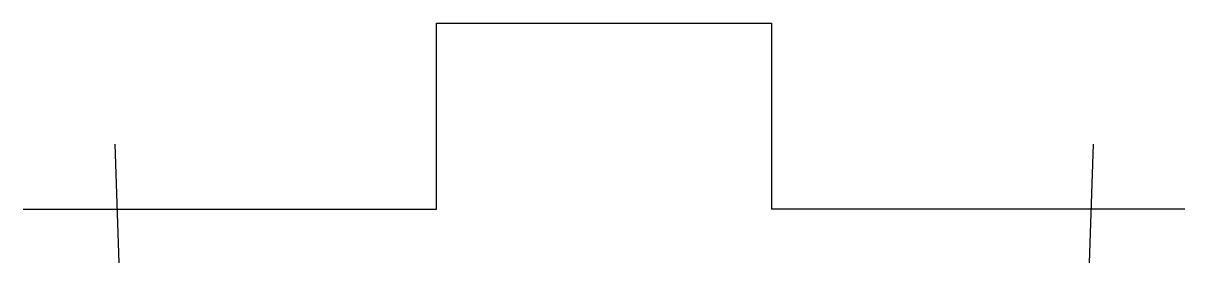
# Model space of a CAD drawing. Header units: metres. Extents: x -20221 to -17296, y -109306 to -108703.
import ezdxf

# ---------------------------------------------------------------- set-up
doc = ezdxf.new("R2010")
doc.units = ezdxf.units.M
doc.layers.add('DET1', color=1, linetype='Continuous')

msp = doc.modelspace()

# ---------------------------------------------------------------- linework, layer by layer
at = {"layer": 'DET1'}
for p, q in [((-19180.52, -109171.03), (-19180.52, -108702.98)), ((-19180.52, -108702.98), (-18337.07, -108702.98)), ((-18337.07, -108702.98), (-18337.07, -109171.03)), ((-19990.29, -109007.59), (-19980.42, -109306.26)), ((-17527.31, -109007.59), (-17537.18, -109306.26)), ((-20221.24, -109171.03), (-19180.52, -109171.03)), ((-17296.35, -109171.03), (-18337.07, -109171.03))]:
    msp.add_line(p, q, dxfattribs=at)

doc.saveas('drawing.dxf')
